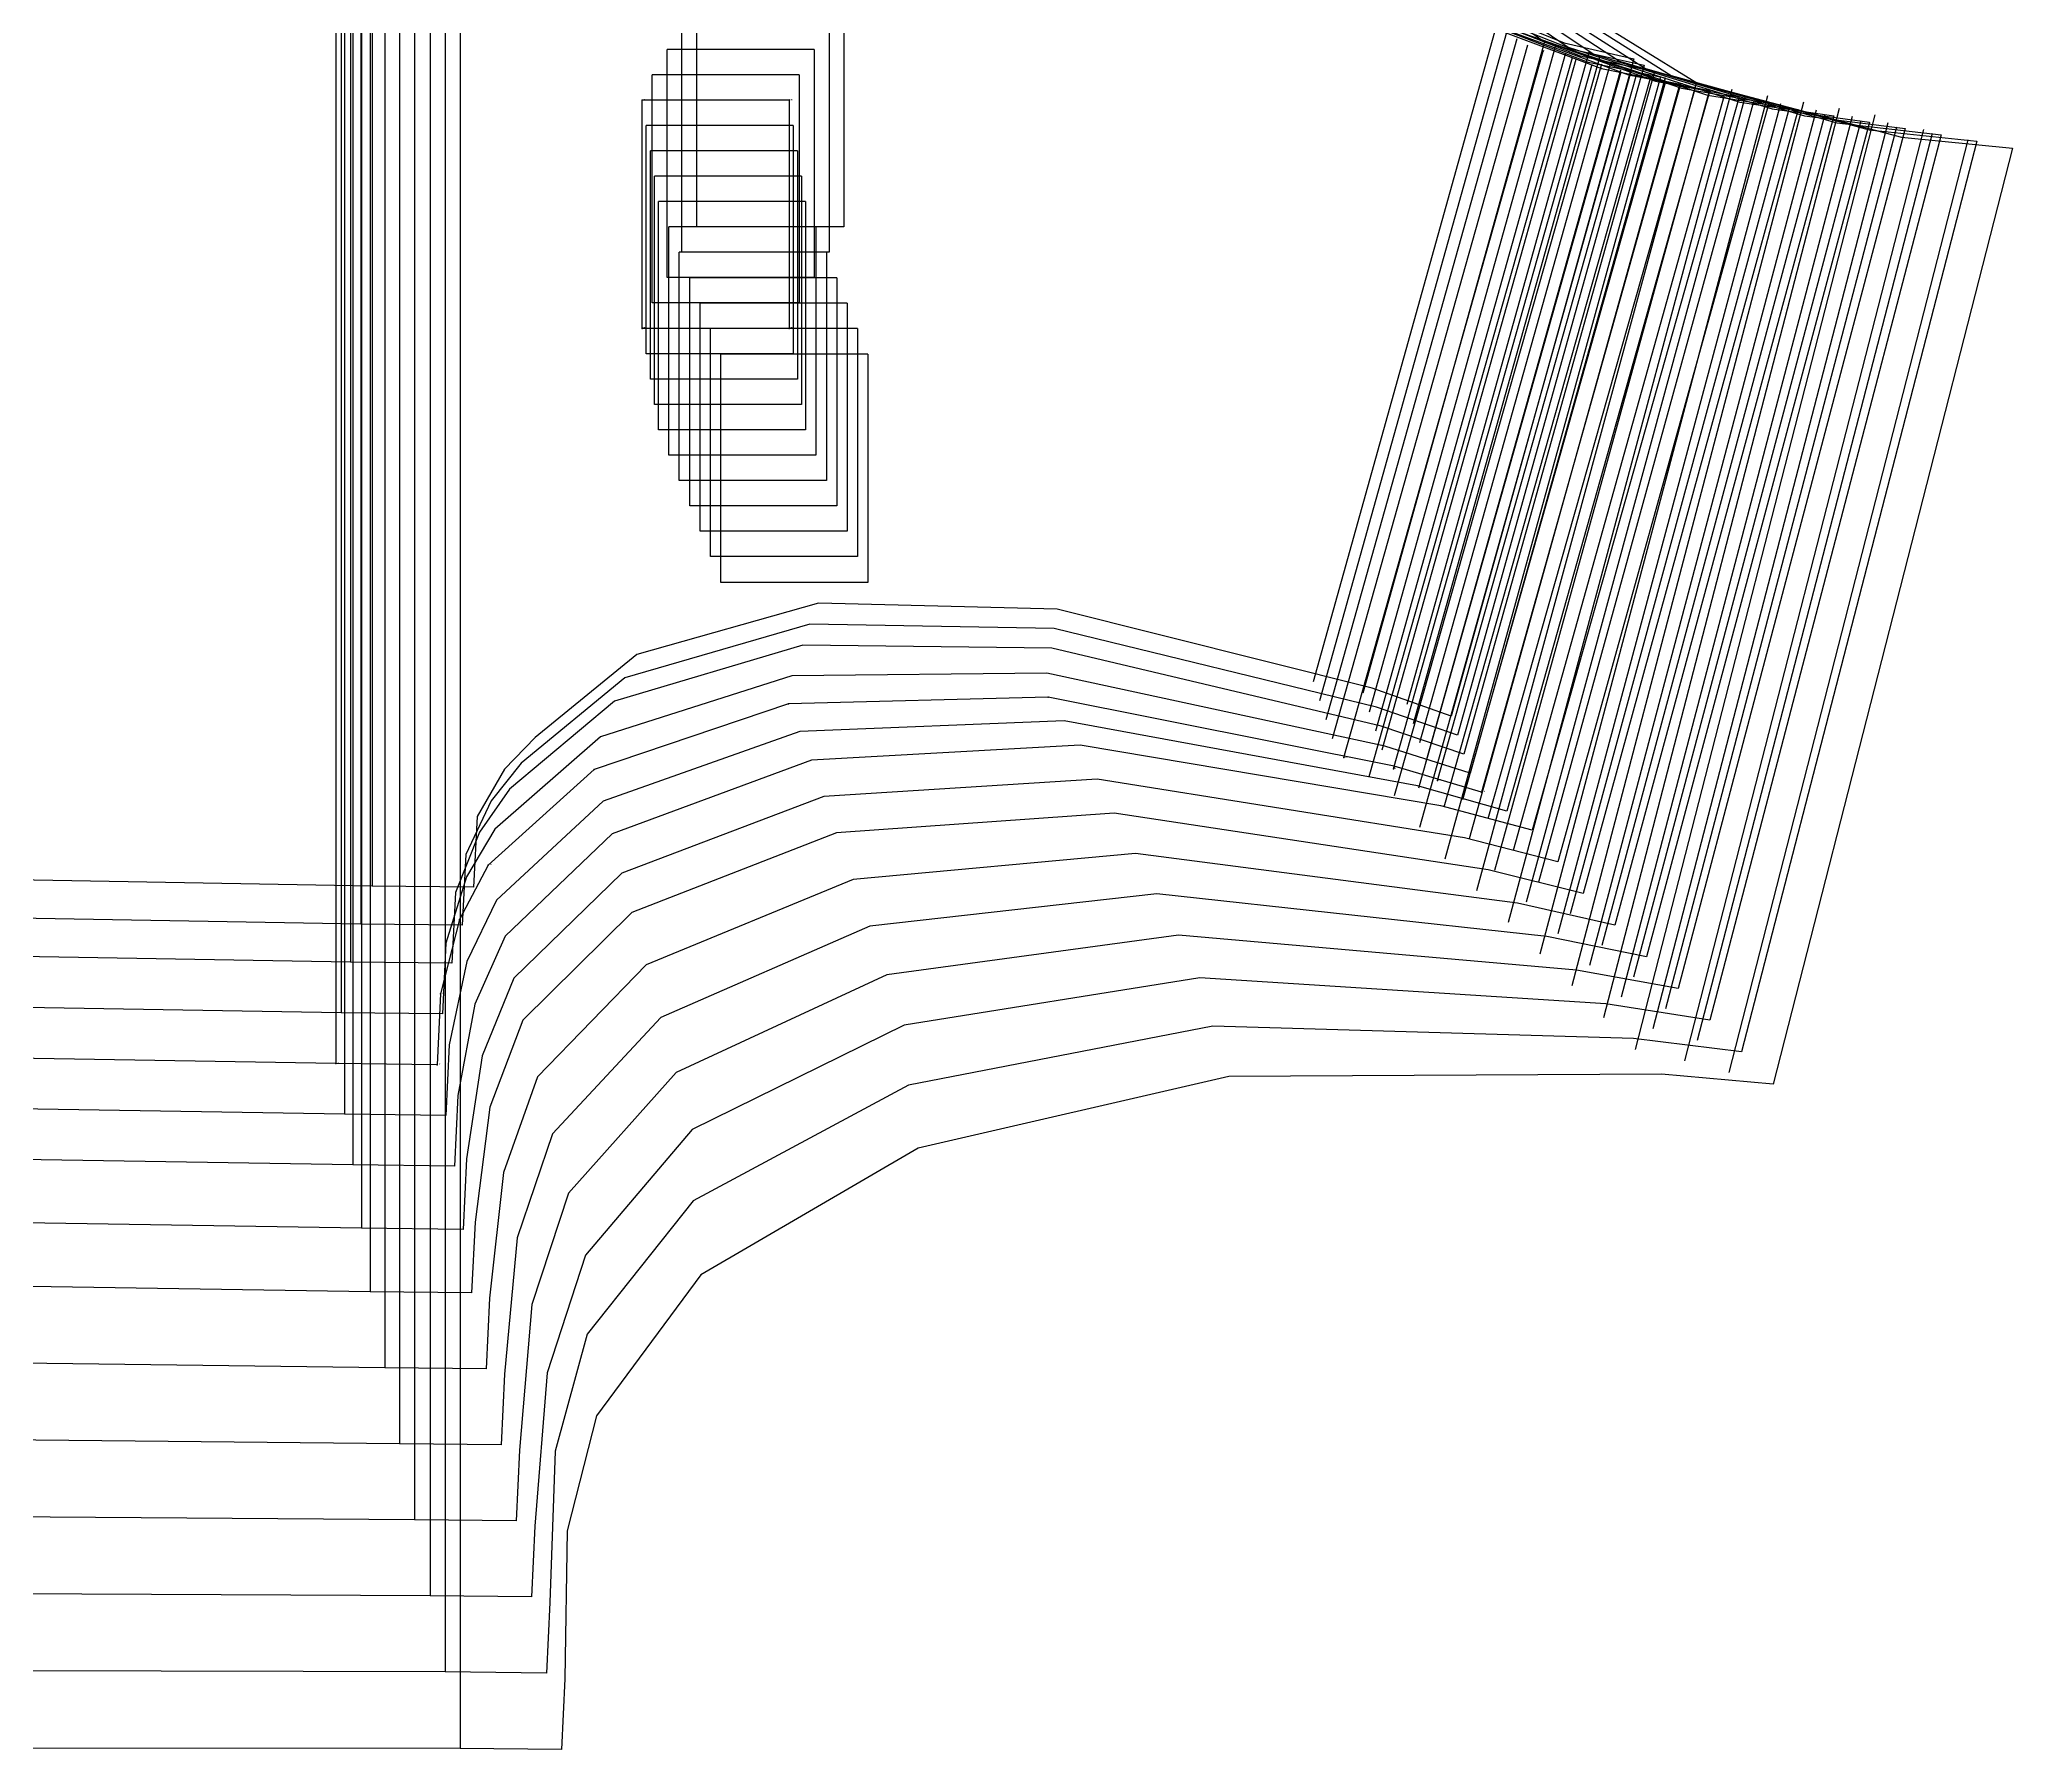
# Model space of a CAD drawing. Extents: x -42 to 1612, y -371 to 609.
# Drawn here: x 1222.6 to 1611.7, y -201.5 to 135.8 of the extents above; entities that cross this region are included whole.
import ezdxf

# ---------------------------------------------------------------- set-up
doc = ezdxf.new("R2010")
doc.units = 0

# ---------------------------------------------------------------- blocks, each defined once
blk = doc.blocks.new('GMX731XS17FR_42')
at = {"layer": '1'}
for points in [[(866.0004, 431.5308), (1288.2372, 438.8714), (1308.2372, 439.0899)], [(1308.2372, 439.0899), (1309.8527, 426.7023), (1314.6863, 416.5626), (1320.353, 409.5471), (1340.4495, 393.1743), (1376.2305, 383.0549), (1423.3475, 384.2106), (1485.4886, 399.8291), (1501.0334, 405.3206)], [(866.0004, -23.6805), (866.0004, 431.5308)], [(1501.0334, 405.3206), (1537.048, 275.6993)], [(1537.048, 275.6993), (1523.2787, 272.5344), (1498.4553, 262.4125), (1484.1779, 250.8708), (1471.8005, 232.9003), (1468.9582, 218.8363), (1468.9582, 209.55), (1468.9582, 203.8351)], [(1468.9582, 203.8351), (1468.9582, 198.12), (1468.9582, 188.8338), (1471.8005, 174.7673), (1484.1779, 156.7968), (1498.4553, 145.255), (1523.2787, 135.1331), (1537.048, 131.9708)], [(1537.048, 131.9708), (1501.0334, 2.3495)], [(1501.0334, 2.3495), (1485.4225, 7.8613), (1423.3475, 23.4569), (1376.2305, 24.6101), (1340.4495, 14.4933), (1320.353, -1.8771), (1314.3586, -8.1484), (1308.9128, -17.4752), (1308.2372, -31.4199)], [(1308.2372, -31.4199), (1288.2372, -31.1989), (866.0004, -23.6805)]]:
    blk.add_lwpolyline(points, dxfattribs=at)
at = {"layer": '13'}
blk.add_point((1333.9318, 218.8363), dxfattribs=at)
at = {"layer": '5'}
blk.add_line((1018.6163, 340.2127), (1374.2594, 340.2127), dxfattribs=at)
at = {"layer": '7'}
blk.add_line((1018.6163, 340.2127), (1374.2594, 340.2127), dxfattribs=at)
at = {"layer": '8'}
for p, q in [((1094.956, 436.0774), (1094.956, -28.222)), ((1288.2372, 438.8714), (1288.2372, -31.1989)), ((1492.3313, 403.0371), (1528.3181, 274.0762)), ((1473.8452, 398.5895), (1510.0148, 268.9759)), ((1483.6344, 400.7206), (1519.5423, 272.0391)), ((1474.9628, 203.8351), (837.9968, 203.8351)), ((1381.2749, 143.8403), (1352.2757, 143.8403)), ((1352.2757, 98.8391), (1352.2757, 143.8403)), ((1381.2749, 143.8403), (1381.2749, 98.8391)), ((1473.8706, 9.1669), (1509.9666, 138.5164)), ((1483.6344, 6.9495), (1519.5525, 135.664)), ((1492.3415, 4.6635), (1528.3206, 133.599)), ((1381.2749, 98.8391), (1352.2757, 98.8391))]:
    blk.add_line(p, q, dxfattribs=at)
blk.add_lwpolyline([(1362.2783, 272.2931), (1019.2868, 272.2931), (1019.2868, 310.4109)], dxfattribs=at)
at = {"layer": '1'}
for s, p in [('SIZE: 42', (1201.5242, 207.3911)), ('Piece Name: GMX731XS17FR', (1201.5242, 203.8351))]:
    blk.add_text(s, height=0.25, dxfattribs=at).set_placement(p)
blk = doc.blocks.new('GMX731XS17FR_44')
at = {"layer": '1'}
for points in [[(856.4499, 439.0314), (1286.0021, 446.372), (1306.002, 446.5905)], [(1306.002, 446.5905), (1307.2187, 434.0556), (1311.8542, 422.6687), (1317.6022, 414.6449), (1338.034, 397.7666), (1374.5414, 387.1723), (1422.7176, 388.0282), (1486.3522, 403.5629), (1502.2805, 409.0696)], [(856.4499, -31.1811), (856.4499, 439.0314)], [(1502.2805, 409.0696), (1539.0953, 276.949)], [(1539.0953, 276.949), (1524.8662, 273.7943), (1499.1817, 263.5505), (1484.3634, 251.7598), (1471.4525, 233.3194), (1468.4096, 218.8363), (1468.4096, 209.55), (1468.4096, 203.8351)], [(1468.4096, 203.8351), (1468.4096, 198.12), (1468.4096, 188.8338), (1471.4525, 174.3482), (1484.3634, 155.9078), (1499.1817, 144.1171), (1524.8662, 133.8733), (1539.0953, 130.7211)], [(1539.0953, 130.7211), (1502.2805, -1.3996)], [(1502.2805, -1.3996), (1486.2836, 4.1276), (1422.7176, 19.6393), (1374.5414, 20.4928), (1338.034, 9.901), (1317.6022, -6.9749), (1311.6967, -14.3434), (1306.6777, -24.9759), (1306.002, -38.9205)], [(1306.002, -38.9205), (1286.0021, -38.6995), (856.4499, -31.1811)]]:
    blk.add_lwpolyline(points, dxfattribs=at)
at = {"layer": '13'}
blk.add_point((1333.3832, 218.8363), dxfattribs=at)
at = {"layer": '5'}
blk.add_line((1016.5665, 340.2127), (1372.2097, 340.2127), dxfattribs=at)
at = {"layer": '7'}
blk.add_line((1016.5665, 340.2127), (1372.2097, 340.2127), dxfattribs=at)
at = {"layer": '8'}
for p, q in [((1286.0021, 446.372), (1286.0021, -38.6995)), ((1094.1559, 443.5755), (1094.1559, -35.7201)), ((1493.5785, 406.7861), (1530.3653, 275.3259)), ((1475.0923, 402.3386), (1512.0621, 270.2256)), ((1484.8815, 404.4697), (1521.5896, 273.2888)), ((1472.913, 203.8351), (835.9471, 203.8351)), ((1378.326, 138.839), (1349.3268, 138.839)), ((1349.3268, 93.8378), (1349.3268, 138.839)), ((1378.326, 138.839), (1378.326, 93.8378)), ((1475.1177, 5.4179), (1512.0138, 137.2667)), ((1484.8815, 3.2005), (1521.5998, 134.4143)), ((1493.5886, 0.9144), (1530.3678, 132.3493)), ((1378.326, 93.8378), (1349.3268, 93.8378))]:
    blk.add_line(p, q, dxfattribs=at)
blk.add_lwpolyline([(1360.2285, 272.2931), (1017.237, 272.2931), (1017.237, 310.4109)], dxfattribs=at)
at = {"layer": '1'}
for s, p in [('SIZE: 44', (1197.7726, 207.3911)), ('Piece Name: GMX731XS17FR', (1197.7726, 203.8351))]:
    blk.add_text(s, height=0.25, dxfattribs=at).set_placement(p)
blk = doc.blocks.new('GMX731XS17FR_46')
at = {"layer": '1'}
for points in [[(846.8995, 446.5321), (1283.9624, 453.8727), (1303.9624, 454.0911)], [(1303.9624, 454.0911), (1305.1689, 440.0957), (1309.6113, 428.2009), (1315.2984, 419.7401), (1336.0147, 402.397), (1373.1596, 391.3531), (1422.2781, 391.9017), (1487.2539, 407.3119), (1503.5302, 412.8186)], [(846.8995, -38.6817), (846.8995, 446.5321)], [(1503.5302, 412.8186), (1541.1451, 278.1986)], [(1541.1451, 278.1986), (1526.4588, 275.0541), (1499.9107, 264.6884), (1484.5513, 252.6462), (1471.1071, 233.741), (1467.8635, 218.8363), (1467.8635, 209.55), (1467.8635, 203.8351)], [(1467.8635, 203.8351), (1467.8635, 198.12), (1467.8635, 188.8338), (1471.1071, 173.9265), (1484.5513, 155.0213), (1499.9107, 142.9792), (1526.4588, 132.6135), (1541.1451, 129.4715)], [(1541.1451, 129.4715), (1503.5302, -5.1486)], [(1503.5302, -5.1486), (1487.1853, 0.3785), (1422.2781, 15.7658), (1373.1596, 16.3119), (1336.0147, 5.2706), (1315.2984, -12.0701), (1309.3675, -20.5233), (1304.6355, -32.4765), (1303.9624, -46.4211)], [(1303.9624, -46.4211), (1283.9624, -46.2001), (846.8995, -38.6817)]]:
    blk.add_lwpolyline(points, dxfattribs=at)
at = {"layer": '13'}
blk.add_point((1332.8371, 218.8363), dxfattribs=at)
at = {"layer": '5'}
blk.add_line((1014.5167, 340.2127), (1370.1624, 340.2127), dxfattribs=at)
at = {"layer": '7'}
blk.add_line((1014.5167, 340.2127), (1370.1624, 340.2127), dxfattribs=at)
at = {"layer": '8'}
for p, q in [((1283.9624, 453.8727), (1283.9624, -46.2001)), ((1093.3583, 451.0736), (1093.3583, -43.2182)), ((1494.8282, 410.5352), (1532.4151, 276.5756)), ((1476.342, 406.0876), (1514.1093, 271.4753)), ((1486.1312, 408.2187), (1523.6394, 274.5385)), ((1470.8658, 203.8351), (833.8998, 203.8351)), ((1375.377, 133.8377), (1346.3779, 133.8377)), ((1346.3779, 88.8366), (1346.3779, 133.8377)), ((1375.377, 133.8377), (1375.377, 88.8366)), ((1476.3674, 1.6688), (1514.0636, 136.0171)), ((1486.1312, -0.5487), (1523.6495, 133.1646)), ((1494.8383, -2.8347), (1532.4176, 131.0996)), ((1375.377, 88.8366), (1346.3779, 88.8366))]:
    blk.add_line(p, q, dxfattribs=at)
blk.add_lwpolyline([(1358.1812, 272.2931), (1015.1898, 272.2931), (1015.1898, 310.4109)], dxfattribs=at)
at = {"layer": '1'}
for s, p in [('SIZE: 46', (1194.021, 207.3911)), ('Piece Name: GMX731XS17FR', (1194.021, 203.8351))]:
    blk.add_text(s, height=0.25, dxfattribs=at).set_placement(p)
blk = doc.blocks.new('GMX731XS17FR_48')
at = {"layer": '1'}
for points in [[(1467.3149, 203.8351), (1467.3149, 198.12), (1467.3149, 188.8338), (1470.7591, 173.5075), (1484.7367, 154.1323), (1500.6371, 141.8413), (1528.0463, 131.3536), (1543.1923, 128.2218)], [(1543.1923, 128.2218), (1504.7773, -8.8977)], [(1504.7773, -8.8977), (1487.9448, -3.5916), (1421.2494, 10.7798), (1371.0082, 10.3074), (1333.2562, -1.7654), (1312.4358, -19.934), (1306.8224, -29.3955), (1302.7635, -42.4765), (1302.0879, -56.4211)], [(1302.0879, -56.4211), (1282.0879, -56.2001), (837.3517, -48.6817)]]:
    blk.add_lwpolyline(points, dxfattribs=at)
at = {"layer": '8'}
for p, q in [((1282.0879, 463.8726), (1282.0879, -56.2001)), ((1477.6146, -2.0803), (1516.1108, 134.7674)), ((1372.4306, 128.8365), (1343.4315, 128.8365)), ((1343.4315, 83.8353), (1343.4315, 128.8365)), ((1372.4306, 128.8365), (1372.4306, 83.8353)), ((1487.3783, -4.2977), (1525.6968, 131.915)), ((1496.0855, -6.5837), (1534.4649, 129.8499)), ((1372.4306, 83.8353), (1343.4315, 83.8353))]:
    blk.add_line(p, q, dxfattribs=at)
blk = doc.blocks.new('GMX731XS17FR_50')
at = {"layer": '1'}
for points in [[(1467.767, 203.8351), (1467.767, 198.12), (1467.767, 188.8338), (1471.4144, 173.0883), (1485.9229, 153.2459), (1502.3643, 140.7034), (1530.6371, 130.0963), (1546.2403, 126.9721)], [(1546.2403, 126.9721), (1507.0252, -12.6467)], [(1507.0252, -12.6467), (1489.7786, -7.5108), (1421.5415, 6.0453), (1370.3275, 4.7371), (1332.0345, -8.1915), (1311.1049, -27.0587), (1305.4508, -37.813), (1301.7145, -52.4765), (1301.0388, -66.421)], [(1301.0388, -66.421), (1281.0389, -66.2001), (828.8021, -58.6817)]]:
    blk.add_lwpolyline(points, dxfattribs=at)
at = {"layer": '2'}
for p in [(1519.1588, 133.5177), (1528.7448, 130.6653), (1537.5129, 128.6002), (1546.2403, 126.9721), (1546.2403, 126.9721), (1341.4833, 123.8352), (1341.4833, 123.8352), (1370.4825, 123.8352), (1370.4825, 123.8352), (1341.4833, 78.834), (1341.4833, 78.834), (1370.4825, 78.834), (1370.4825, 78.834), (1479.8625, -5.8293), (1489.6262, -8.0468), (1498.3334, -10.3328), (1507.0252, -12.6467), (1507.0252, -12.6467), (1281.0389, -66.2001), (1301.0388, -66.421), (1301.0388, -66.421)]:
    blk.add_point(p, dxfattribs=at)
at = {"layer": '3'}
for p in [(1530.6371, 130.0963), (1370.3275, 4.7371), (1421.5415, 6.0453), (1489.7786, -7.5108), (1332.0345, -8.1915), (1311.1049, -27.0587), (1305.4508, -37.813), (1301.7145, -52.4765), (1281.0389, -66.2001)]:
    blk.add_point(p, dxfattribs=at)
at = {"layer": '4'}
blk.add_point((1311.1049, -27.0587, -3.998), dxfattribs=at)
at = {"layer": '8'}
for p, q in [((1281.0389, 473.8726), (1281.0389, -66.2001)), ((1479.8625, -5.8293), (1519.1588, 133.5177)), ((1489.6262, -8.0468), (1528.7448, 130.6653)), ((1498.3334, -10.3328), (1537.5129, 128.6002)), ((1370.4825, 123.8352), (1341.4833, 123.8352)), ((1341.4833, 78.834), (1341.4833, 123.8352)), ((1370.4825, 123.8352), (1370.4825, 78.834)), ((1370.4825, 78.834), (1341.4833, 78.834))]:
    blk.add_line(p, q, dxfattribs=at)
at = {"layer": '2'}
for s, p in [('# 9', (1519.1588, 133.5177)), ('# 9', (1528.7448, 130.6653)), ('# 9', (1537.5129, 128.6002)), ('# 9', (1546.2403, 126.9721)), ('# 9', (1546.2403, 126.9721)), ('# 15', (1341.4833, 123.8352)), ('# 15', (1341.4833, 123.8352)), ('# 15', (1370.4825, 123.8352)), ('# 15', (1370.4825, 123.8352)), ('# 15', (1341.4833, 78.834)), ('# 15', (1341.4833, 78.834)), ('# 15', (1370.4825, 78.834)), ('# 15', (1370.4825, 78.834)), ('# 10', (1479.8625, -5.8293)), ('# 10', (1489.6262, -8.0468)), ('# 10', (1498.3334, -10.3328)), ('# 10', (1507.0252, -12.6467)), ('# 10', (1507.0252, -12.6467)), ('# 16', (1281.0389, -66.2001)), ('# 13', (1301.0388, -66.421)), ('# 13', (1301.0388, -66.421))]:
    blk.add_text(s, height=0.25, dxfattribs=at).set_placement(p)
at = {"layer": '3'}
for s, p in [('# 11', (1311.1049, -27.0587)), ('# 12', (1301.7145, -52.4765)), ('# 14', (1281.0389, -66.2001))]:
    blk.add_text(s, height=0.25, dxfattribs=at).set_placement(p)
at = {"layer": '8'}
for p in [(1370.4825, 123.8352), (1370.4825, 123.8352), (1341.4833, 78.834), (1370.4825, 78.834), (1479.8625, -5.8293), (1489.6262, -8.0468), (1498.3334, -10.3328)]:
    blk.add_text('NM', height=0.25, dxfattribs=at).set_placement(p)
blk = doc.blocks.new('GMX731XS17FR_52')
at = {"layer": '1'}
for points in [[(1470.9699, 203.8351), (1470.9699, 198.12), (1470.9699, 188.8338), (1474.818, 172.6667), (1489.8574, 152.3569), (1506.8398, 139.5629), (1535.9762, 128.8365), (1552.0391, 125.7224)], [(1552.0391, 125.7224), (1512.024, -16.3958)], [(1512.024, -16.3958), (1494.3837, -11.4199), (1424.6962, 1.3844), (1372.5602, -0.6986), (1333.7541, -14.4247), (1312.7178, -33.9446), (1306.9215, -46.0909), (1303.4163, -62.4764), (1302.7407, -76.421)], [(1302.7407, -76.421), (1282.7407, -76.2001), (823.0032, -68.6817)]]:
    blk.add_lwpolyline(points, dxfattribs=at)
at = {"layer": '8'}
for p, q in [((1282.7407, 483.8726), (1282.7407, -76.2001)), ((1484.8612, -9.5784), (1524.9576, 132.268)), ((1494.6249, -11.7958), (1534.5436, 129.4156)), ((1503.3321, -14.0818), (1543.3117, 127.3506)), ((1371.2851, 118.834), (1342.2859, 118.834)), ((1342.2859, 73.8328), (1342.2859, 118.834)), ((1371.2851, 118.834), (1371.2851, 73.8328)), ((1371.2851, 73.8328), (1342.2859, 73.8328))]:
    blk.add_line(p, q, dxfattribs=at)
blk = doc.blocks.new('GMX731XS17FR_54')
at = {"layer": '1'}
for points in [[(1474.1729, 203.8351), (1474.1729, 198.12), (1474.1729, 188.8338), (1478.2216, 172.2476), (1493.7944, 151.4679), (1511.3178, 138.425), (1541.3152, 127.5766), (1557.8379, 124.4728)], [(1557.8379, 124.4728), (1517.0227, -20.1448)], [(1517.0227, -20.1448), (1498.9938, -15.3544), (1427.8738, -3.4062), (1374.8487, -6.3348), (1335.5676, -20.9093), (1314.4627, -41.0998), (1308.4811, -54.5085), (1305.1181, -72.4764), (1304.4425, -86.421)], [(1304.4425, -86.421), (1284.4425, -86.2), (817.2044, -78.6816)]]:
    blk.add_lwpolyline(points, dxfattribs=at)
at = {"layer": '8'}
for p, q in [((1284.4425, 493.8726), (1284.4425, -86.2)), ((1489.8599, -13.3274), (1530.7565, 131.0183)), ((1499.6237, -15.5449), (1540.3424, 128.1659)), ((1508.3308, -17.8309), (1549.1105, 126.1009)), ((1372.0877, 113.8327), (1343.0885, 113.8327)), ((1343.0885, 68.8315), (1343.0885, 113.8327)), ((1372.0877, 113.8327), (1372.0877, 68.8315)), ((1372.0877, 68.8315), (1343.0885, 68.8315))]:
    blk.add_line(p, q, dxfattribs=at)
blk = doc.blocks.new('GMX731XS17FR_56')
at = {"layer": '1'}
for points in [[(1475.8747, 203.8351), (1475.8747, 198.12), (1475.8747, 188.8338), (1480.3146, 171.6736), (1496.7763, 150.33), (1515.1507, 137.0432), (1546.4435, 126.2076), (1563.6367, 123.2231)], [(1563.6367, 123.2231), (1522.0214, -26.3957)], [(1522.0214, -26.3957), (1503.647, -21.6713), (1431.2215, -10.1016), (1377.3201, -13.5154), (1337.4929, -28.6589), (1316.195, -49.365), (1309.9543, -64.6532), (1306.8199, -84.9758), (1306.1443, -98.9203)], [(1306.1443, -98.9203), (1286.1443, -98.6994), (811.4056, -91.181)]]:
    blk.add_lwpolyline(points, dxfattribs=at)
at = {"layer": '8'}
for p, q in [((1286.1443, 506.3719), (1286.1443, -98.6994)), ((1494.8586, -19.5784), (1536.5553, 129.7687)), ((1504.6224, -21.7958), (1546.1412, 126.9162)), ((1513.3295, -24.0818), (1554.9093, 124.8512)), ((1372.8904, 108.8314), (1343.8912, 108.8314)), ((1343.8912, 63.8302), (1343.8912, 108.8314)), ((1372.8904, 108.8314), (1372.8904, 63.8302)), ((1372.8904, 63.8302), (1343.8912, 63.8302))]:
    blk.add_line(p, q, dxfattribs=at)
blk = doc.blocks.new('GMX731XS17FR_58')
at = {"layer": '1'}
for points in [[(1477.5765, 203.8351), (1477.5765, 198.12), (1477.5765, 188.8338), (1482.4075, 171.1021), (1499.7558, 149.192), (1518.9835, 135.6589), (1551.5692, 124.8411), (1569.4356, 121.9734)], [(1569.4356, 121.9734), (1527.0201, -32.6467)], [(1527.0201, -32.6467), (1508.3003, -27.9883), (1434.5717, -16.792), (1379.7941, -20.6858), (1339.4182, -36.3932), (1317.9248, -57.6149), (1311.4224, -74.7878), (1308.5217, -97.4751), (1307.8461, -111.4197)], [(1307.8461, -111.4197), (1287.8461, -111.1987), (805.6068, -103.6803)]]:
    blk.add_lwpolyline(points, dxfattribs=at)
at = {"layer": '8'}
for p, q in [((1287.8461, 518.8713), (1287.8461, -111.1987)), ((1499.8574, -25.8293), (1542.3541, 128.519)), ((1509.6211, -28.0467), (1551.94, 125.6666)), ((1518.3282, -30.3327), (1560.7081, 123.6015)), ((1373.693, 103.8302), (1344.6938, 103.8302)), ((1344.6938, 58.829), (1344.6938, 103.8302)), ((1373.693, 103.8302), (1373.693, 58.829)), ((1373.693, 58.829), (1344.6938, 58.829))]:
    blk.add_line(p, q, dxfattribs=at)
blk = doc.blocks.new('GMX731XS17FR_60')
at = {"layer": '1'}
for points in [[(1480.5279, 203.8351), (1480.5279, 198.12), (1480.5279, 188.8338), (1485.7477, 170.5306), (1503.9874, 148.0516), (1524.0661, 134.2746), (1557.9472, 123.472), (1576.4841, 120.7237)], [(1576.4841, 120.7237), (1533.2685, -38.8976)], [(1533.2685, -38.8976), (1514.1042, -34.5568), (1438.7729, -24.7422), (1383.0682, -29.8857), (1342.2859, -46.7538), (1320.8534, -68.829), (1314.097, -87.6809), (1311.3716, -112.4763), (1310.6959, -126.4209)], [(1310.6959, -126.4209), (1290.696, -126.2), (798.5583, -119.9312)]]:
    blk.add_lwpolyline(points, dxfattribs=at)
at = {"layer": '8'}
for p, q in [((1290.696, 533.8725), (1290.696, -126.2)), ((1506.1057, -32.0802), (1549.4026, 127.2693)), ((1515.8695, -34.2977), (1558.9886, 124.4169)), ((1524.5766, -36.5837), (1567.7566, 122.3519)), ((1375.7453, 98.8289), (1346.7461, 98.8289)), ((1346.7461, 53.8277), (1346.7461, 98.8289)), ((1375.7453, 98.8289), (1375.7453, 53.8277)), ((1375.7453, 53.8277), (1346.7461, 53.8277))]:
    blk.add_line(p, q, dxfattribs=at)
blk = doc.blocks.new('GMX731XS17FR_62')
at = {"layer": '1'}
for points in [[(1483.4794, 203.8351), (1483.4794, 198.12), (1483.4794, 188.8338), (1489.0903, 169.9591), (1508.2165, 146.9136), (1529.1486, 132.8903), (1564.3226, 122.1055), (1583.5326, 119.474)], [(1583.5326, 119.474), (1539.5169, -45.1486)], [(1539.5169, -45.1486), (1519.9056, -41.1227), (1442.9715, -32.6899), (1386.3422, -39.0856), (1345.151, -57.1145), (1323.7795, -80.0431), (1316.8122, -100.5815), (1314.318, -127.4776), (1313.6423, -141.4222)], [(1313.6423, -141.4222), (1293.6424, -141.2012), (791.5098, -136.1822)]]:
    blk.add_lwpolyline(points, dxfattribs=at)
at = {"layer": '8'}
for p, q in [((1293.6424, 548.8737), (1293.6424, -141.2012)), ((1512.3541, -38.3312), (1556.4511, 126.0196)), ((1522.1179, -40.5486), (1566.037, 123.1672)), ((1530.825, -42.8346), (1574.8051, 121.1022)), ((1377.7977, 93.8277), (1348.7985, 93.8277)), ((1348.7985, 48.8265), (1348.7985, 93.8277)), ((1377.7977, 93.8277), (1377.7977, 48.8265)), ((1377.7977, 48.8265), (1348.7985, 48.8265))]:
    blk.add_line(p, q, dxfattribs=at)
blk = doc.blocks.new('GMX731XS17FR_64')
at = {"layer": '1'}
for points in [[(1486.4309, 203.8351), (1486.4309, 198.12), (1486.4309, 188.8338), (1492.4329, 169.385), (1512.4481, 145.7732), (1534.2312, 131.506), (1570.7005, 120.7364), (1590.5811, 118.2244)], [(1590.5811, 118.2244), (1545.7653, -51.3995)], [(1545.7653, -51.3995), (1525.7145, -47.7444), (1447.2235, -40.8915), (1389.728, -48.6741), (1348.2117, -67.945), (1326.9748, -91.7652), (1319.7129, -113.7463), (1317.2796, -142.4788), (1316.604, -156.4234)], [(1316.604, -156.4234), (1296.604, -156.2024), (784.4613, -152.4331)]]:
    blk.add_lwpolyline(points, dxfattribs=at)
at = {"layer": '8'}
for p, q in [((1296.604, 563.875), (1296.604, -156.2024)), ((1518.6026, -44.5821), (1563.4996, 124.7699)), ((1528.3663, -46.7996), (1573.0856, 121.9175)), ((1537.0734, -49.0855), (1581.8536, 119.8525)), ((1379.85, 88.8264), (1350.8508, 88.8264)), ((1350.8508, 43.8252), (1350.8508, 88.8264)), ((1379.85, 88.8264), (1379.85, 43.8252)), ((1379.85, 43.8252), (1350.8508, 43.8252))]:
    blk.add_line(p, q, dxfattribs=at)
blk = doc.blocks.new('GMX731XS17FR_66')
at = {"layer": '1'}
for points in [[(1489.3824, 203.8351), (1489.3824, 198.12), (1489.3824, 188.8338), (1495.7756, 168.8135), (1516.6798, 144.6353), (1539.3137, 130.1217), (1577.0759, 119.3699), (1597.6296, 116.9747)], [(1597.6296, 116.9747), (1552.0137, -57.6504)], [(1552.0137, -57.6504), (1531.521, -54.4094), (1451.4729, -49.3141), (1393.1418, -58.6131), (1351.3512, -79.2201), (1330.3073, -103.9724), (1322.7559, -127.1804), (1320.3276, -157.4801), (1319.652, -171.4247)], [(1319.652, -171.4247), (1299.652, -171.2037), (777.4128, -168.684)]]:
    blk.add_lwpolyline(points, dxfattribs=at)
at = {"layer": '8'}
for p, q in [((1299.652, 578.8762), (1299.652, -171.2037)), ((1524.851, -50.8331), (1570.5481, 123.5203)), ((1534.6147, -53.0505), (1580.134, 120.6678)), ((1543.3218, -55.3365), (1588.9021, 118.6028)), ((1381.9023, 83.8251), (1352.9031, 83.8251)), ((1352.9031, 38.824), (1352.9031, 83.8251)), ((1381.9023, 83.8251), (1381.9023, 38.824)), ((1381.9023, 38.824), (1352.9031, 38.824))]:
    blk.add_line(p, q, dxfattribs=at)
blk = doc.blocks.new('GMX731XS17FR_68')
at = {"layer": '1'}
for points in [[(1492.3339, 203.8351), (1492.3339, 198.12), (1492.3339, 188.8338), (1499.1182, 168.242), (1520.9089, 143.4974), (1544.3963, 128.7374), (1583.4538, 118.0034), (1604.6781, 115.725)], [(1604.6781, 115.725), (1558.2621, -63.9014)], [(1558.2621, -63.9014), (1536.9566, -61.2725), (1454.0078, -58.8265), (1394.0257, -70.4927), (1351.5391, -93.2765), (1330.6527, -119.6112), (1324.2976, -142.6871), (1323.2791, -172.4813), (1322.6035, -186.4259)], [(1322.6035, -186.4259), (1302.6035, -186.2049), (770.3643, -184.9349)]]:
    blk.add_lwpolyline(points, dxfattribs=at)
at = {"layer": '8'}
for p, q in [((1302.6035, 593.8774), (1302.6035, -186.2049)), ((1531.0994, -57.084), (1577.5966, 122.2706)), ((1540.8631, -59.3014), (1587.1826, 119.4182)), ((1549.5702, -61.5874), (1595.9506, 117.3531)), ((1383.9546, 78.8239), (1354.9554, 78.8239)), ((1354.9554, 33.8227), (1354.9554, 78.8239)), ((1383.9546, 78.8239), (1383.9546, 33.8227)), ((1383.9546, 33.8227), (1354.9554, 33.8227))]:
    blk.add_line(p, q, dxfattribs=at)
blk = doc.blocks.new('GMX731XS17FR_70')
at = {"layer": '1'}
for points in [[(1495.2854, 203.7436), (1495.2854, 198.0286), (1495.2854, 188.7424), (1502.4608, 167.5791), (1525.1405, 142.2629), (1549.4788, 127.2591), (1589.8292, 116.5403), (1611.7266, 114.3839)], [(1611.7266, 114.3839), (1564.5105, -70.2463)], [(1564.5105, -70.2463), (1542.5116, -68.3032), (1457.1422, -68.7553), (1395.8901, -82.9006), (1353.0225, -107.8459), (1332.4917, -135.6691), (1326.6852, -158.3792), (1326.2306, -187.5765), (1325.5549, -201.5211)], [(1325.5549, -201.5211), (1305.555, -201.3001), (763.3158, -201.2773)]]:
    blk.add_lwpolyline(points, dxfattribs=at)
at = {"layer": '8'}
for p, q in [((1305.555, 608.7872), (1305.555, -201.3001)), ((1537.3477, -63.4289), (1584.6451, 120.9295)), ((1547.1115, -65.6463), (1594.2311, 118.077)), ((1555.8186, -67.9324), (1602.9991, 116.012)), ((1386.0069, 73.7286), (1357.0078, 73.7286)), ((1357.0078, 28.7275), (1357.0078, 73.7286)), ((1386.0069, 73.7286), (1386.0069, 28.7275)), ((1386.0069, 28.7275), (1357.0078, 28.7275))]:
    blk.add_line(p, q, dxfattribs=at)

msp = doc.modelspace()

# ---------------------------------------------------------------- block references
at = {"layer": '1'}
for name in ['GMX731XS17FR_70', 'GMX731XS17FR_68', 'GMX731XS17FR_66', 'GMX731XS17FR_64', 'GMX731XS17FR_62', 'GMX731XS17FR_60', 'GMX731XS17FR_58', 'GMX731XS17FR_56', 'GMX731XS17FR_54', 'GMX731XS17FR_52', 'GMX731XS17FR_50', 'GMX731XS17FR_48', 'GMX731XS17FR_46', 'GMX731XS17FR_44', 'GMX731XS17FR_42']:
    msp.add_blockref(name, (0, 0), dxfattribs=at)

doc.saveas('drawing.dxf')
